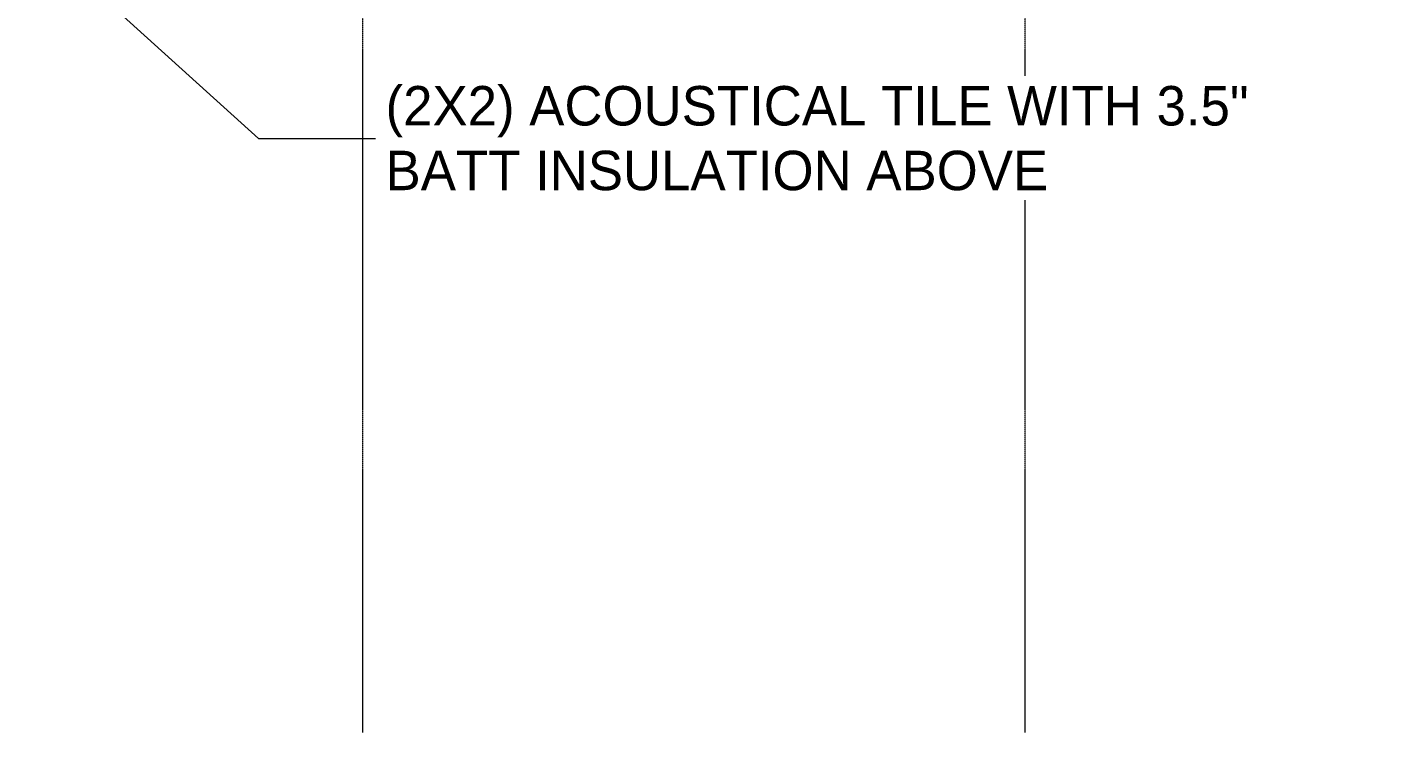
# Model space of a CAD drawing. Header units: inches. Extents: x 21035 to 27089, y -23277 to -20247.
# Drawn here: x 24966 to 25564, y -23227 to -22919 of the extents above; entities that cross this region are included whole.
import ezdxf

# ---------------------------------------------------------------- set-up
doc = ezdxf.new("R2010")
doc.units = ezdxf.units.IN
doc.header["$MEASUREMENT"] = 0
doc.linetypes.add('Grid Line 1_2_', pattern=[0.875, 0.5, -0.125, 0.125, -0.125])
doc.layers.add('A-ANNO-IDEN', color=131, linetype='Continuous', lineweight=9)
doc.layers.add('S-GRID', color=1, linetype='Continuous', lineweight=9)
doc.styles.add('Century Gothic', font='GOTHIC.TTF', dxfattribs={"height": 17.245342})

msp = doc.modelspace()

# ---------------------------------------------------------------- linework, layer by layer
at = {"layer": 'A-ANNO-IDEN', "color": 163}
for p, q in [((24831.02956, -22754.42623), (25066.85173, -22967.66427)), ((25066.85173, -22967.66427), (25122.33801, -22967.66427))]:
    msp.add_line(p, q, dxfattribs=at)
at = {"layer": 'S-GRID', "linetype": 'Grid Line 1_2_'}
for p, q in [((25112.39023, -23227.3711), (25112.39023, -20361.60083)), ((25112.39023, -23227.3711), (25112.39023, -20361.60083)), ((25401.89023, -23227.3711), (25401.89023, -20361.60083)), ((25401.89023, -23227.3711), (25401.89023, -20361.60083))]:
    msp.add_line(p, q, dxfattribs=at)

# ---------------------------------------------------------------- next in the draw order: texts
at = {"layer": 'A-ANNO-IDEN', "insert": (25122.33801, -22944.70464), "char_height": 17.2453416, "width": 437.184, "attachment_point": 1, "line_spacing_factor": 0.984117, "style": 'Century Gothic', "bg_fill": 3, "box_fill_scale": 1.25, "bg_fill_color": 0, "bg_fill_transparency": 0}
msp.add_mtext('(2X2) ACOUSTICAL TILE WITH 3.5"\\PBATT INSULATION ABOVE', dxfattribs=at)

doc.saveas('drawing.dxf')
